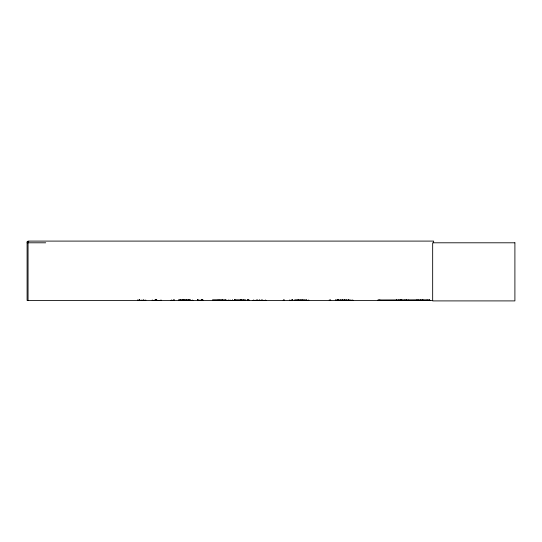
<?xml version="1.0" encoding="UTF-8"?>
<svg xmlns="http://www.w3.org/2000/svg" width="542" height="542" viewBox="0 0 542 542"><rect width="100%" height="100%" fill="white"/><g stroke="black" fill="none" stroke-linecap="round" stroke-linejoin="round"><path stroke-width="0.81" d="M160.981 300.417L160.981 299.936L160.974 300.417L152.261 300.397L152.261 299.936M219.842 300.397L219.842 299.936M228.555 300.397L228.561 299.936M340.18 300.397L340.186 299.936M348.892 300.397L348.906 299.936M406.053 300.397L406.114 299.977M429.664 300.397L429.718 300.031L378.059 300.031L377.957 300.397M377.909 300.383L429.718 300.397L429.718 300.031M429.718 300.207L378.208 300.37M298.628 300.234L298.595 299.814M400.694 300.404L400.829 300.031L401.358 300.37L401.202 300.031L400.728 300.397M173.982 300.356L173.894 299.814M231.922 300.417L245.587 300.383M234.788 300.356L234.761 299.814M289.36 300.356L292.605 300.356M201.299 299.814L201.211 300.417L201.577 300.356M283.486 300.343L283.175 300.356M379.515 300.397L379.617 300.031L379.881 300.397M379.847 300.404L379.983 300.031L380.138 300.37M399.163 300.343L399.549 300.397M399.359 300.37L399.8 300.37M402.333 300.397L417.902 300.376M416.513 299.95L416.527 300.261M417.482 300.397L417.787 299.95M400.267 300.207L400.382 300.417M402.042 300.207L402.164 300.417M402.293 300.397L402.476 300.207M420.788 300.397L420.517 300.031L420.375 300.41L420.951 300.031L421.093 300.417M422.462 300.404L422.299 300.031L422.15 300.41L422.733 300.031L422.875 300.417M422.896 300.404L422.916 299.814M378.411 300.207L378.059 300.031M400.958 300.41L401.039 299.977M400.653 300.207L400.552 300.397M345.207 300.356L345.247 299.977L345.281 300.417M308.669 300.356L294.611 300.383M253.019 300.356L259.205 300.356M396.561 300.356L396.615 299.977M171.042 300.356L174.287 300.356M292.301 300.356L292.213 299.814M232.267 300.356L232.322 299.977M235.093 300.356L235.153 299.977L235.208 300.417M155.039 300.356L155.032 299.692M28.794 241.705L27.1 241.705L27.1 300.417L432.773 300.417M27.1 242.796L45.691 242.796M179.808 300.038L190.662 300.038M212.471 300.038L223.324 300.038M234.72 300.038L245.573 300.038M294.624 300.038L305.478 300.038M179.788 300.193L190.682 300.18M212.45 300.18L223.345 300.18M234.7 300.18L245.594 300.18M294.604 300.193L305.498 300.193M179.666 300.417L179.666 299.936L179.727 300.295L192.925 300.397M212.457 300.383L230.303 300.356M248.853 300.397L248.541 300.356M266.014 300.397L259.794 300.356M330.755 300.37L330.41 300.356M335.681 299.977L352.801 300.295M202.274 300.356L202.688 299.814M241.048 300.356L241.075 299.814M298.405 300.356L298.493 299.814M182.722 300.356L182.661 299.977M408.702 300.356L408.654 299.977L408.6 300.417M404.278 300.356L404.23 299.977L404.176 300.417M192.661 300.356L192.613 299.977L192.566 300.417M350.843 300.356L350.809 299.977L350.769 300.417M344.041 300.343L344.089 299.936M406.676 300.343L406.636 299.936M422.557 300.37L422.611 299.814M202.213 300.295L202.213 299.977M349.089 300.356L349.089 299.936M340.376 300.356L340.376 299.936M429.711 300.397L429.65 300.031M433.62 242.796L433.62 241.095L28.055 241.095L28.055 300.417M427.123 299.936L427.123 300.417M418.41 299.936L418.41 300.417M406.141 299.936L406.141 300.417M401.087 299.936L401.087 300.417M399.122 299.936L399.122 300.417M398.634 299.936L398.634 300.417M396.663 299.936L396.663 300.417M352.801 299.936L352.801 300.417M348.594 299.814L348.594 300.417M348.296 299.814L348.296 300.417M346.887 299.814L346.887 300.417M346.656 299.814L346.656 300.417M344.861 299.814L344.861 300.417M344.719 299.814L344.719 300.417M344.556 299.814L344.556 300.417M344.414 299.814L344.414 300.417M343.994 299.936L343.994 300.417M342.625 299.814L342.625 300.417M342.388 299.814L342.388 300.417M341.758 299.936L341.758 300.417M338.506 299.936L338.506 300.417L338.398 299.936M338.113 299.814L338.113 300.417M337.903 299.814L337.903 300.417M337.456 299.814L337.463 300.417M335.633 299.936L335.633 300.417M330.288 299.936L330.288 300.417M330.234 299.936L330.234 300.417M329.292 299.814L329.292 300.417M308.757 299.936L308.757 300.417M306.494 299.814L306.494 300.417M306.277 299.814L306.277 300.417M302.632 299.936L302.632 300.417M300.925 299.936L300.925 300.417M297.985 299.936L297.985 300.417M292.727 299.814L292.721 300.417M292.111 299.814L292.111 300.417M289.78 299.936L289.78 300.417M284.557 299.814L284.557 300.417M283.615 299.936L283.615 300.417M283.561 299.936L283.561 300.417M265.661 299.936L265.661 300.417M262.077 299.814L262.077 300.417M261.874 299.814L261.874 300.417M259.706 299.936L259.706 300.417M259.293 299.936L259.293 300.417M257.132 299.814L257.132 300.417M256.922 299.814L256.922 300.417M253.338 299.936L253.338 300.417M248.934 299.692L248.934 300.417M248.141 299.692L248.141 300.417M247.423 299.814L247.423 300.417M247.24 299.692L247.24 300.417M243.453 299.936L243.453 300.417M241.17 299.814L241.17 300.417M240.628 299.936L240.628 300.417M234.659 299.814L234.659 300.417M232.382 299.936L232.382 300.417M225.98 299.814L225.98 300.417M225.723 299.814L225.723 300.417M225.506 299.936L225.506 300.417M224.354 299.814L224.347 300.417M224.056 299.814L224.042 300.417M222.64 299.936L222.64 300.417M222.43 299.814L222.43 300.417M222.173 299.814L222.173 300.417M218.08 299.936L218.08 300.417M202.85 299.692L202.85 300.417M202.098 299.936L202.152 300.417M201.8 299.936L201.773 300.417M201.699 299.936L201.699 300.417M201.15 299.692L201.15 300.417M198.914 299.692L198.914 300.417M198.013 299.692L198.013 300.417M197.627 299.692L197.627 300.417M197.559 299.692L197.559 300.417M189.029 299.814L189.029 300.417M188.826 299.814L188.826 300.417M186.726 299.936L186.726 300.417M186.096 299.936L186.096 300.417M183.995 299.814L183.995 300.417M183.792 299.814L183.792 300.417M182.607 299.936L182.607 300.417M180.174 299.814L180.256 300.417M178.935 299.814L178.935 300.417M178.44 299.936L178.467 300.417M174.402 299.936L174.402 300.417M173.792 299.814L173.792 300.417M171.462 299.936L171.462 300.417M156.726 299.692L156.774 300.417M156.462 299.814L156.475 300.417M156.401 299.692L156.428 300.417M155.96 299.692L155.96 300.417M155.486 299.936L155.486 300.417M155.432 299.936L155.432 300.417M145.764 299.936L145.764 300.417M143.955 299.936L143.955 300.417M143 299.936L143 300.417M141.157 299.936L141.157 300.417M139.558 299.692L139.558 300.417M139.497 299.692L139.497 300.417M139.125 299.692L139.125 300.417M137.864 299.692L137.864 300.417M514.9 242.796L432.665 242.796L432.665 300.905L514.9 300.905L514.9 242.796M230.133 300.356L230.099 299.977L230.072 300.417M291.786 300.417L291.786 299.936L291.732 300.417M248.419 300.417L248.419 299.936L248.365 300.417M143.495 300.417L143.495 299.936L143.461 300.417"/></g></svg>
